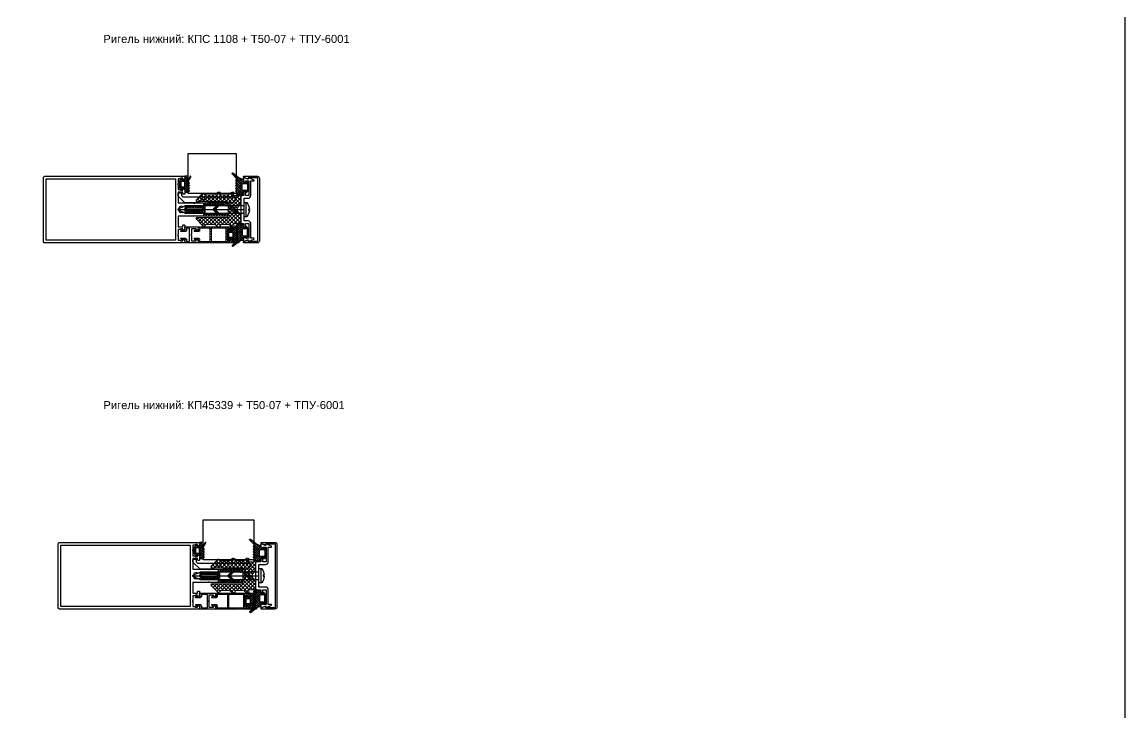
# Model space of a CAD drawing. Header units: millimetres. Extents: x 1744 to 18744, y -2272 to 2782.
# Drawn here: x 7977 to 8804, y -31 to 487 of the extents above; entities that cross this region are included whole.
import ezdxf

# ---------------------------------------------------------------- set-up
doc = ezdxf.new("R2010")
doc.units = ezdxf.units.MM
doc.layers.add('Steklopaket', color=5, linetype='Continuous')
doc.layers.add('подписи', color=7, linetype='Continuous')
doc.layers.add('Уплотнители', color=1, linetype='Continuous', lineweight=20)
doc.layers.add('Штриховка', color=1, linetype='Continuous', lineweight=5)
doc.styles.get("Standard").update_dxf_attribs({"font": 'arial.ttf'})

# ---------------------------------------------------------------- blocks, each defined once
blk = doc.blocks.new('КП45550')
at = {"color": 217, "true_color": 0x93278f}
blk.add_lwpolyline([(-5, 6.38, -0.198912), (-4.91, 6.59), (-4.5, 7), (-4.91, 7.41, -0.198912), (-5, 7.62), (-5, 19), (-13, 19), (-13, 15.5), (-12, 15.5, -0.414214), (-11.5, 15), (-11.5, 14.5, -0.414214), (-12, 14), (-14.43, 14, -0.116434), (-14.56, 14.03), (-15.33, 14.42, -0.284079), (-15.5, 14.69), (-15.5, 15.2, -0.414214), (-15.2, 15.5), (-14.5, 15.5), (-14.5, 17), (-14.91, 17.41, -0.198912), (-15, 17.62), (-15, 19), (-18.56, 19, -0.284079), (-18.83, 19.17), (-19, 19.5), (-19.17, 19.17, -0.284079), (-19.44, 19), (-23, 19), (-23, 17.62, -0.198912), (-23.09, 17.41), (-23.5, 17), (-23.5, 15.5), (-22.8, 15.5, -0.414214), (-22.5, 15.2), (-22.5, 14.69, -0.284079), (-22.67, 14.42), (-23.44, 14.03, -0.116434), (-23.57, 14), (-24.5, 14, -0.414214), (-25, 14.5), (-25, 119, -0.414214), (-24, 120), (24, 120, -0.414214), (25, 119), (25, 14.5, -0.414214), (24.5, 14), (23.57, 14, -0.116434), (23.44, 14.03), (22.67, 14.42, -0.284079), (22.5, 14.69), (22.5, 15.2, -0.414214), (22.8, 15.5), (23.5, 15.5), (23.5, 17), (23.09, 17.41, -0.198912), (23, 17.62), (23, 19), (19.44, 19, -0.284079), (19.17, 19.17), (19, 19.5), (18.83, 19.17, -0.284079), (18.56, 19), (15, 19), (15, 17.62, -0.198912), (14.91, 17.41), (14.5, 17), (14.5, 15.5), (15.2, 15.5, -0.414214), (15.5, 15.2), (15.5, 14.69, -0.284079), (15.33, 14.42), (14.56, 14.03, -0.116434), (14.43, 14), (12, 14, -0.414214), (11.5, 14.5), (11.5, 15, -0.414214), (12, 15.5), (13, 15.5), (13, 19), (5, 19), (5, 7.62, -0.198912), (4.91, 7.41), (4.5, 7), (4.91, 6.59, -0.198912), (5, 6.38), (5, 0.5, -0.414214), (4.5, 0), (3.12, 0, -0.198912), (2.91, 0.09), (2.09, 0.91, -0.198912), (2, 1.12), (2, 1.46, -0.284079), (2.17, 1.73), (2.5, 1.9), (2.17, 2.07, -0.284079), (2, 2.34), (2, 3.26, -0.284079), (2.17, 3.53), (2.5, 3.7), (2.17, 3.87, -0.284079), (2, 4.14), (2, 5.06, -0.284079), (2.17, 5.33), (2.5, 5.5), (2.17, 5.67, -0.284079), (2, 5.94), (2, 6.86, -0.284079), (2.17, 7.13), (2.5, 7.3), (2.17, 7.47, -0.284079), (2, 7.74), (2, 8.66, -0.284079), (2.17, 8.93), (2.5, 9.1), (2.17, 9.27, -0.284079), (2, 9.54), (2, 10.46, -0.284079), (2.17, 10.73), (2.5, 10.9), (2.17, 11.07, -0.284079), (2, 11.34), (2, 12.26, -0.284079), (2.17, 12.53), (2.5, 12.7), (2.17, 12.87, -0.284079), (2, 13.14), (2, 14.06, -0.284079), (2.17, 14.33), (2.5, 14.5), (2.17, 14.67, -0.284079), (2, 14.94), (2, 15.86, -0.284079), (2.17, 16.13), (2.5, 16.3), (2, 18), (0, 19), (-2, 18), (-2, 17.64, -0.284079), (-2.17, 17.37), (-2.5, 17.2), (-2.17, 17.03, -0.284079), (-2, 16.76), (-2, 15.84, -0.284079), (-2.17, 15.57), (-2.5, 15.4), (-2.17, 15.23, -0.284079), (-2, 14.96), (-2, 14.04, -0.284079), (-2.17, 13.77), (-2.5, 13.6), (-2.17, 13.43, -0.284079), (-2, 13.16), (-2, 12.24, -0.284079), (-2.17, 11.97), (-2.5, 11.8), (-2.17, 11.63, -0.284079), (-2, 11.36), (-2, 10.44, -0.284079), (-2.17, 10.17), (-2.5, 10), (-2.17, 9.83, -0.284079), (-2, 9.56), (-2, 8.64, -0.284079), (-2.17, 8.37), (-2.5, 8.2), (-2.17, 8.03, -0.284079), (-2, 7.76), (-2, 6.84, -0.284079), (-2.17, 6.57), (-2.5, 6.4), (-2.17, 6.23, -0.284079), (-2, 5.96), (-2, 5.04, -0.284079), (-2.17, 4.77), (-2.5, 4.6), (-2.17, 4.43, -0.284079), (-2, 4.16), (-2, 3.24, -0.284079), (-2.17, 2.97), (-2.5, 2.8), (-2.17, 2.63, -0.284079), (-2, 2.36), (-2, 1.12, -0.198912), (-2.09, 0.91), (-2.91, 0.09, -0.198912), (-3.12, 0), (-4.5, 0, -0.414214), (-5, 0.5)], format="xyb", close=True, dxfattribs=at)
blk.add_lwpolyline([(23, 21), (-23, 21), (-23, 118), (23, 118)], close=True, dxfattribs=at)
blk = doc.blocks.new('ТПУ-6001')
at = {"true_color": 0xafd9aa}
h = blk.add_hatch(dxfattribs=at)
h.set_pattern_fill('ANSI37', color=9, scale=10, angle=180, style=0)
h.set_pattern_definition([(225, (-3851.2058, 2316.4733), (0.88388348, -0.88388348), []), (315, (-3851.2058, 2316.4733), (0.88388348, 0.88388348), [])])
edge = h.paths.add_edge_path(flags=16)
edge.add_line((1.75, -1), (-1.75, -1))
edge.add_arc((-1.75, -1.25), 0.25, 90, 180)
edge.add_line((-2, -1.25), (-2, -3.75))
edge.add_arc((-1.75, -3.75), 0.25, 180, 270)
edge.add_line((-1.75, -4), (1.75, -4))
edge.add_arc((1.75, -3.75), 0.25, 270, 360)
edge.add_line((2, -3.75), (2, -1.25))
edge.add_arc((1.75, -1.25), 0.25, 0, 90)
edge = h.paths.add_edge_path()
edge.add_line((2.37, -5.66), (4.04, -6.57))
edge.add_arc((4.16, -6.35), 0.25, 241.51963, 270)
edge.add_line((4.16, -6.6), (5.75, -6.6))
edge.add_arc((5.75, -6.35), 0.25, 270, 360)
edge.add_line((6, -6.35), (6, -4.25))
edge.add_arc((5.75, -4.25), 0.25, 0, 90)
edge.add_line((5.75, -4), (3.25, -4))
edge.add_arc((3.25, -3.75), 0.25, 180, 270, ccw=False)
edge.add_line((3, -3.75), (3, -2.25))
edge.add_arc((3.25, -2.25), 0.25, 90, 180, ccw=False)
edge.add_line((3.25, -2), (3.9, -2))
edge.add_arc((3.9, -1.75), 0.25, 270, 405.06464)
edge.add_line((4.08, -1.57), (2.57, -0.07))
edge.add_arc((2.4, -0.25), 0.25, 45.06464, 90)
edge.add_line((2.4, 0), (-2.4, 0))
edge.add_arc((-2.4, -0.25), 0.25, 90, 134.93536)
edge.add_line((-2.57, -0.07), (-4.08, -1.57))
edge.add_arc((-3.9, -1.75), 0.25, 134.93536, 270)
edge.add_line((-3.9, -2), (-3.25, -2))
edge.add_arc((-3.25, -2.25), 0.25, 0, 90, ccw=False)
edge.add_line((-3, -2.25), (-3, -3.75))
edge.add_arc((-3.25, -3.75), 0.25, -90, 0, ccw=False)
edge.add_line((-3.25, -4), (-5.75, -4))
edge.add_arc((-5.75, -4.25), 0.25, 90, 180)
edge.add_line((-6, -4.25), (-6, -6.5))
edge.add_arc((-5.75, -6.5), 0.25, 180, 225)
edge.add_line((-5.93, -6.67), (-5.18, -7.42))
edge.add_arc((-5, -7.25), 0.25, 225, 315)
edge.add_line((-4.82, -7.42), (-4.18, -6.78))
edge.add_arc((-4, -6.95), 0.25, 45, 135, ccw=False)
edge.add_line((-3.82, -6.78), (-3.18, -7.42))
edge.add_arc((-3, -7.25), 0.25, 225, 315)
edge.add_line((-2.82, -7.42), (-2.18, -6.78))
edge.add_arc((-2, -6.95), 0.25, 45, 135, ccw=False)
edge.add_line((-1.82, -6.78), (-1.18, -7.42))
edge.add_arc((-1, -7.25), 0.25, 225, 315)
edge.add_line((-0.82, -7.42), (-0.18, -6.78))
edge.add_arc((0, -6.95), 0.25, 45, 135, ccw=False)
edge.add_line((0.18, -6.78), (0.82, -7.42))
edge.add_arc((1, -7.25), 0.25, 225, 315)
edge.add_line((1.18, -7.42), (1.87, -6.73))
edge.add_arc((2.04, -6.91), 0.25, 61.51963, 135, ccw=False)
edge.add_line((2.16, -6.69), (5.63, -8.57))
edge.add_arc((5.75, -8.35), 0.25, 241.51963, 421.51963)
edge.add_line((5.87, -8.13), (2.13, -6.1))
edge.add_arc((2.25, -5.88), 0.25, 61.51963, 241.51963, ccw=False)
at = {"color": 9, "true_color": 0xafd9aa}
for points in [[(2.37, -5.66), (4.04, -6.57, 0.124913), (4.16, -6.6), (5.75, -6.6, 0.414214), (6, -6.35), (6, -4.25, 0.414214), (5.75, -4), (3.25, -4, -0.414214), (3, -3.75), (3, -2.25, -0.414214), (3.25, -2), (3.9, -2, 0.668587), (4.08, -1.57), (2.57, -0.07, 0.198619), (2.4, 0), (-2.4, 0, 0.198619), (-2.57, -0.07), (-4.08, -1.57, 0.668587), (-3.9, -2), (-3.25, -2, -0.414214), (-3, -2.25), (-3, -3.75, -0.414214), (-3.25, -4), (-5.75, -4, 0.414214), (-6, -4.25), (-6, -6.5, 0.198912), (-5.93, -6.67), (-5.18, -7.42, 0.414214), (-4.82, -7.42), (-4.18, -6.78, -0.414214), (-3.82, -6.78), (-3.18, -7.42, 0.414214), (-2.82, -7.42), (-2.18, -6.78, -0.414214), (-1.82, -6.78), (-1.18, -7.42, 0.414214), (-0.82, -7.42), (-0.18, -6.78, -0.414214), (0.18, -6.78), (0.82, -7.42, 0.414214), (1.18, -7.42), (1.87, -6.73, -0.332076), (2.16, -6.69), (5.63, -8.57, 1), (5.87, -8.13), (2.13, -6.1, -1)], [(1.75, -1), (-1.75, -1, 0.414214), (-2, -1.25), (-2, -3.75, 0.414214), (-1.75, -4), (1.75, -4, 0.414214), (2, -3.75), (2, -1.25, 0.414214)]]:
    blk.add_lwpolyline(points, format="xyb", close=True, dxfattribs=at)
blk = doc.blocks.new('КПС 758')
blk.add_lwpolyline([(-23.77, 2.33, 0.414214), (-23.63, 1.93), (-22.87, 1.58, -0.414214), (-22.73, 1.18), (-23.97, -1.49, 0.548619), (-23.7, -1.92), (-21.57, -1.92, 0.116434), (-21.44, -1.89), (-20.67, -1.5, 0.284079), (-20.5, -1.23), (-20.5, -0.72, 0.414214), (-20.8, -0.42), (-21.5, -0.42), (-21.5, 2.08), (-10.5, 2.08), (-10.5, -0.42), (-13.2, -0.42, 0.414214), (-13.5, -0.72), (-13.5, -1.23, 0.284079), (-13.33, -1.5), (-12.56, -1.89, 0.116434), (-12.43, -1.92), (-10.5, -1.92), (-10.5, -2.92, 0.414214), (-9.5, -3.92), (9.5, -3.92, 0.414214), (10.5, -2.92), (10.5, -1.92), (12.43, -1.92, 0.116434), (12.56, -1.89), (13.33, -1.5, 0.284079), (13.5, -1.23), (13.5, -0.72, 0.414214), (13.2, -0.42), (10.5, -0.42), (10.5, 2.08), (21.5, 2.08), (21.5, -0.42), (20.8, -0.42, 0.414214), (20.5, -0.72), (20.5, -1.23, 0.284079), (20.67, -1.5), (21.44, -1.89, 0.116434), (21.57, -1.92), (23.7, -1.92, 0.548619), (23.97, -1.49), (22.73, 1.18, -0.414214), (22.87, 1.58), (23.63, 1.93, 0.414214), (23.77, 2.33), (22.1, 5.91, 0.291473), (21.83, 6.08), (21.8, 6.08, 0.414214), (21.5, 5.78), (21.5, 3.58), (10.5, 3.58, 0.414214), (8.5, 1.58), (8.5, -1.42), (0.62, -1.42, 0.198912), (0.41, -1.51), (0, -1.92), (-0.41, -1.51, 0.198912), (-0.62, -1.42), (-8.5, -1.42), (-8.5, 1.58, 0.414214), (-10.5, 3.58), (-21.5, 3.58), (-21.5, 5.78, 0.414214), (-21.8, 6.08), (-21.83, 6.08, 0.291473), (-22.1, 5.91)], format="xyb", close=True)
blk = doc.blocks.new('ТПУ-007ММ')
at = {"true_color": 0xafd9aa}
h = blk.add_hatch(dxfattribs=at)
h.set_pattern_fill('ANSI37', color=9, scale=10, angle=180, style=0)
h.set_pattern_definition([(225, (-3851.0623, 2334.4012), (0.88388348, -0.88388348), []), (315, (-3851.0623, 2334.4012), (0.88388348, 0.88388348), [])])
edge = h.paths.add_edge_path(flags=16)
edge.add_line((2.1, -1), (-2.1, -1))
edge.add_arc((-2.1, -1.5), 0.5, 90, 180)
edge.add_line((-2.6, -1.5), (-2.6, -4.5))
edge.add_arc((-2.1, -4.5), 0.5, 180, 270)
edge.add_line((-2.1, -5), (2.1, -5))
edge.add_arc((2.1, -4.5), 0.5, 270, 360)
edge.add_line((2.6, -4.5), (2.6, -1.5))
edge.add_arc((2.1, -1.5), 0.5, 0, 90)
edge = h.paths.add_edge_path()
edge.add_arc((-3.85, -2.25), 0.25, 0, 90, ccw=False)
edge.add_line((-3.6, -2.25), (-3.6, -3.75))
edge.add_arc((-3.85, -3.75), 0.25, -90, 0, ccw=False)
edge.add_line((-3.85, -4), (-5.75, -4))
edge.add_arc((-5.75, -4.25), 0.25, 90, 180)
edge.add_line((-6, -4.25), (-6, -8.62))
edge.add_arc((-5.8, -8.62), 0.2, 180, 225)
edge.add_line((-5.94, -8.76), (-5.18, -9.53))
edge.add_arc((-5, -9.35), 0.25, 225, 315)
edge.add_line((-4.82, -9.53), (-4.18, -8.88))
edge.add_arc((-4, -9.06), 0.25, 45, 135, ccw=False)
edge.add_line((-3.82, -8.88), (-3.18, -9.53))
edge.add_arc((-3, -9.35), 0.25, 225, 315)
edge.add_line((-2.82, -9.53), (-2.18, -8.88))
edge.add_arc((-2, -9.06), 0.25, 45, 135, ccw=False)
edge.add_line((-1.82, -8.88), (-1.18, -9.53))
edge.add_arc((-1, -9.35), 0.25, 225, 315)
edge.add_line((-0.82, -9.53), (-0.18, -8.88))
edge.add_arc((0, -9.06), 0.25, 45, 135, ccw=False)
edge.add_line((0.18, -8.88), (0.82, -9.53))
edge.add_arc((1, -9.35), 0.25, 225, 315)
edge.add_line((1.18, -9.53), (1.82, -8.88))
edge.add_arc((2, -9.06), 0.25, 45, 135, ccw=False)
edge.add_line((2.18, -8.88), (2.82, -9.53))
edge.add_arc((3, -9.35), 0.25, 225, 315)
edge.add_line((3.18, -9.53), (3.82, -8.88))
edge.add_arc((4, -9.06), 0.25, 45, 135, ccw=False)
edge.add_line((4.18, -8.88), (4.82, -9.53))
edge.add_arc((5, -9.35), 0.25, 225, 315)
edge.add_line((5.18, -9.53), (5.82, -8.88))
edge.add_arc((6, -9.06), 0.25, 45, 135, ccw=False)
edge.add_line((6.18, -8.88), (9.82, -12.42))
edge.add_arc((10, -12.25), 0.25, 225, 315)
edge.add_line((10.18, -12.42), (10.39, -12.21))
edge.add_arc((10.21, -12.04), 0.25, 315, 380.22486)
edge.add_line((10.44, -11.95), (6.8, -7.06))
edge.add_arc((10, -4.67), 4, 180, 216.76049, ccw=False)
edge.add_line((6, -4.67), (6, -4.3))
edge.add_arc((5.7, -4.3), 0.3, 360, 450)
edge.add_line((5.7, -4), (3.85, -4))
edge.add_arc((3.85, -3.75), 0.25, 180, 270, ccw=False)
edge.add_line((3.6, -3.75), (3.6, -2.25))
edge.add_arc((3.85, -2.25), 0.25, 90, 180, ccw=False)
edge.add_line((3.85, -2), (4.1, -2))
edge.add_arc((4.1, -1.75), 0.25, 270, 405.06464)
edge.add_line((4.28, -1.57), (2.57, -0.07))
edge.add_arc((2.4, -0.25), 0.25, 45.06464, 90)
edge.add_line((2.4, 0), (-2.4, 0))
edge.add_arc((-2.4, -0.25), 0.25, 90, 134.93536)
edge.add_line((-2.57, -0.07), (-4.28, -1.57))
edge.add_arc((-4.1, -1.75), 0.25, 134.93536, 270)
edge.add_line((-4.1, -2), (-3.85, -2))
at = {"color": 9, "true_color": 0xafd9aa}
for points in [[(-3.85, -2, -0.414214), (-3.6, -2.25), (-3.6, -3.75, -0.414214), (-3.85, -4), (-5.75, -4, 0.414214), (-6, -4.25), (-6, -8.62, 0.198912), (-5.94, -8.76), (-5.18, -9.53, 0.414214), (-4.82, -9.53), (-4.18, -8.88, -0.414214), (-3.82, -8.88), (-3.18, -9.53, 0.414214), (-2.82, -9.53), (-2.18, -8.88, -0.414214), (-1.82, -8.88), (-1.18, -9.53, 0.414214), (-0.82, -9.53), (-0.18, -8.88, -0.414214), (0.18, -8.88), (0.82, -9.53, 0.414214), (1.18, -9.53), (1.82, -8.88, -0.414214), (2.18, -8.88), (2.82, -9.53, 0.414214), (3.18, -9.53), (3.82, -8.88, -0.414214), (4.18, -8.88), (4.82, -9.53, 0.414214), (5.18, -9.53), (5.82, -8.88, -0.414214), (6.18, -8.88), (9.82, -12.42, 0.414214), (10.18, -12.42), (10.39, -12.21, 0.292538), (10.44, -11.95), (6.8, -7.06, -0.161788), (6, -4.67), (6, -4.3, 0.414214), (5.7, -4), (3.85, -4, -0.414214), (3.6, -3.75), (3.6, -2.25, -0.414214), (3.85, -2), (4.1, -2, 0.668587), (4.28, -1.57), (2.57, -0.07, 0.198619), (2.4, 0), (-2.4, 0, 0.198619), (-2.57, -0.07), (-4.28, -1.57, 0.668587), (-4.1, -2)], [(2.1, -1), (-2.1, -1, 0.414214), (-2.6, -1.5), (-2.6, -4.5, 0.414214), (-2.1, -5), (2.1, -5, 0.414214), (2.6, -4.5), (2.6, -1.5, 0.414214)]]:
    blk.add_lwpolyline(points, format="xyb", close=True, dxfattribs=at)
blk = doc.blocks.new('КП45309')
at = {"color": 0}
blk.add_lwpolyline([(-23.5, 2.52), (23.5, 2.52, -0.414214), (25, 1.02), (25, -9.08, -0.802585), (24.24, -9.24), (23.17, -6.95, -0.401559), (23.48, -6.03, 0.279739), (23.8, -5.5), (23.8, 1.32), (-23.8, 1.32), (-23.8, -5.5, 0.279739), (-23.48, -6.03, -0.401559), (-23.17, -6.95), (-24.24, -9.24, -0.802585), (-25, -9.08), (-25, 1.02, -0.414214)], format="xyb", close=True, dxfattribs=at)
blk = doc.blocks.new('ВС 5.5х50 А2 DIN7981')
for p, q in [((0, 0), (0, -50)), ((-5.4, -51.69), (5.4, -51.69))]:
    blk.add_line(p, q)
for points in [[(2.75, -50), (2.75, -5.9), (0, 0), (-2.75, -5.9), (-2.75, -50)], [(-2.75, -46.67), (2.75, -41.17), (2.75, -38.88), (-2.75, -44.38)]]:
    blk.add_lwpolyline(points, close=True)
blk.add_lwpolyline([(-0.39, -53.94, -0.161849), (-5.22, -52.08, -0.223888), (-5.4, -51.69), (-5.4, -50), (5.4, -50), (5.4, -51.69, -0.223888), (5.22, -52.08, -0.161849), (0.39, -53.94), (0.39, -53.24), (-0.39, -53.24)], format="xyb", close=True)
blk = doc.blocks.new('Т50-01')
at = {"layer": 'Штриховка', "lineweight": 5}
h = blk.add_hatch(dxfattribs=at)
h.set_pattern_fill('ANSI37', color=256, scale=11.2, angle=90, style=0)
h.set_pattern_definition([(135, (-7160.1142, 3974.9053), (-0.9899495, -0.9899495), []), (225, (-7160.1142, 3974.9053), (0.9899495, -0.9899495), [])])
h.paths.add_polyline_path([(-13.2, -0.7), (-12.5, 0), (-13.2, 0.7), (-13.2, 3.8), (-22.8, 3.8), (-19, 0), (-22.8, -3.8), (-13.2, -3.8)], flags=16)
edge = h.paths.add_edge_path()
edge.add_line((-12, -4.7), (-12, -2.25))
edge.add_arc((-11.75, -2.25), 0.25, 90, 180, ccw=False)
edge.add_line((-11.75, -2), (-5.2, -2))
edge.add_arc((-5, -1.85), 0.25, 216.8699, 323.1301)
edge.add_line((-4.8, -2), (0, -2))
edge.add_arc((0, 0), 2, 270, 450)
edge.add_line((0, 2), (-4.8, 2))
edge.add_arc((-5, 1.85), 0.25, 36.8699, 143.1301)
edge.add_line((-5.2, 2), (-11.75, 2))
edge.add_arc((-11.75, 2.25), 0.25, 180, 270, ccw=False)
edge.add_line((-12, 2.25), (-12, 4.7))
edge.add_arc((-12.3, 4.7), 0.3, 360, 450)
edge.add_line((-12.3, 5), (-29.7, 5))
edge.add_arc((-29.7, 4.7), 0.3, 90, 180)
edge.add_line((-30, 4.7), (-30, 3.75))
edge.add_arc((-28.75, 3.75), 1.25, 180, 350.7182)
edge.add_arc((-27.22, 3.5), 0.3, 90, 170.7182, ccw=False)
edge.add_line((-27.22, 3.8), (-24.5, 3.8))
edge.add_line((-24.5, 3.8), (-20.7, 0))
edge.add_line((-20.7, 0), (-24.5, -3.8))
edge.add_line((-24.5, -3.8), (-27.22, -3.8))
edge.add_arc((-27.22, -3.5), 0.3, 189.2818, 270, ccw=False)
edge.add_arc((-28.75, -3.75), 1.25, 9.2818, 180)
edge.add_line((-30, -3.75), (-30, -4.7))
edge.add_arc((-29.7, -4.7), 0.3, 180, 270)
edge.add_line((-29.7, -5), (-12.3, -5))
edge.add_arc((-12.3, -4.7), 0.3, 270, 360)
edge = h.paths.add_edge_path(flags=16)
edge.add_line((-11, 0), (-12, -1))
edge.add_line((-12, -1), (0, -1))
edge.add_arc((0, 0), 1, 270, 450)
edge.add_line((0, 1), (-12, 1))
edge.add_line((-12, 1), (-11, 0))
at = {"layer": 'Уплотнители'}
for points in [[(-12, -4.7), (-12, -2.25, -0.414214), (-11.75, -2), (-5.2, -2, 0.5), (-4.8, -2), (0, -2, 1), (0, 2), (-4.8, 2, 0.5), (-5.2, 2), (-11.75, 2, -0.414214), (-12, 2.25), (-12, 4.7, 0.414214), (-12.3, 5), (-29.7, 5, 0.414214), (-30, 4.7), (-30, 3.75, 0.922113), (-27.52, 3.55, -0.367523), (-27.22, 3.8), (-24.5, 3.8), (-20.7, 0), (-24.5, -3.8), (-27.22, -3.8, -0.367523), (-27.52, -3.55, 0.922113), (-30, -3.75), (-30, -4.7, 0.414214), (-29.7, -5), (-12.3, -5, 0.414214)], [(-11, 0), (-12, -1), (0, -1, 1), (0, 1), (-12, 1), (-11, 0)]]:
    blk.add_lwpolyline(points, format="xyb", close=True, dxfattribs=at)
blk.add_lwpolyline([(-13.2, -0.7), (-12.5, 0), (-13.2, 0.7), (-13.2, 3.8), (-22.8, 3.8), (-19, 0), (-22.8, -3.8), (-13.2, -3.8)], close=True, dxfattribs=at)
blk = doc.blocks.new('Adifoam 530.120')
at = {"layer": 'Штриховка', "lineweight": 5}
h = blk.add_hatch(dxfattribs=at)
h.set_pattern_fill('ANSI37', color=256, scale=16, style=0)
h.set_pattern_definition([(45, (-11689.9974, 3718.6571), (-1.41421356, 1.41421356), []), (135, (-11689.9974, 3718.6571), (-1.41421356, -1.41421356), [])])
h.paths.add_polyline_path([(-6.69, 0, -0.118476), (-6.86, -0.7), (-9.17, -4.23, 0.146126), (-9.5, -5.32), (-9.5, -9.2), (-9.5, -9.45, 0.414214), (-8.5, -10.45), (-6.41, -10.45), (-4.5, -10.55, -0.590779), (-4.19, -11.18), (-4.38, -11.44, 0.668179), (-3.67, -13.15), (-3.1, -13.15, 0.198912), (-2.4, -12.86), (-1.08, -11.54, -0.198912), (-0.02, -11.1), (5.51, -11.1, -0.668179), (5.8, -11.78, 0.52914), (6.73, -13.15), (7.29, -13.15, 0.198912), (8, -12.86), (9.32, -11.54, -0.198912), (10.38, -11.1), (16.58, -11.1, -0.501863), (16.96, -11.61, 0.342328), (17.92, -12.35), (18.49, -12.35, 0.212691), (19.23, -12.02), (23.82, -7.18, 0.185206), (24, -6.71, 0.418456), (23.3, -6), (1, -6, -0.414214), (0, -5), (0, 0)])
h.paths.add_polyline_path([(-6.41, 10.45), (-8.5, 10.45, 0.414214), (-9.5, 9.45), (-9.5, 9.2), (-9.5, 5.32, 0.146126), (-9.17, 4.23), (-6.86, 0.7, -0.118476), (-6.69, 0), (0, 0), (0, 5, -0.414214), (1, 6), (23.3, 6, 0.414214), (24, 6.7, 0.202658), (23.79, 7.21), (19.19, 12.06, 0.198912), (18.49, 12.35), (17.91, 12.35, 0.339591), (16.96, 11.61, -0.501863), (16.58, 11.1), (10.38, 11.1, -0.198912), (9.32, 11.54), (8, 12.86, 0.198912), (7.29, 13.15), (6.73, 13.15, 0.52914), (5.8, 11.78, -0.668179), (5.51, 11.1), (-0.02, 11.1, -0.198912), (-1.08, 11.54), (-2.4, 12.86, 0.198912), (-3.1, 13.15), (-3.67, 13.15, 0.668179), (-4.38, 11.44), (-4.19, 11.18, -0.590779), (-4.5, 10.55)])
at = {"layer": 'Уплотнители'}
blk.add_lwpolyline([(24, -6.71, -0.198912), (23.79, -7.21), (19.19, -12.06, -0.198912), (18.49, -12.35), (17.92, -12.35, -0.342328), (16.96, -11.61, 0.501863), (16.58, -11.1), (10.38, -11.1, 0.198912), (9.32, -11.54), (8, -12.86, -0.198912), (7.29, -13.15), (6.73, -13.15, -0.52914), (5.8, -11.78, 0.668179), (5.51, -11.1), (-0.02, -11.1, 0.198912), (-1.08, -11.54), (-2.4, -12.86, -0.198912), (-3.1, -13.15), (-3.67, -13.15, -0.668179), (-4.38, -11.44), (-4.19, -11.18, 0.590779), (-4.5, -10.55), (-6.41, -10.45), (-8.5, -10.45, -0.414214), (-9.5, -9.45), (-9.5, -9.2), (-9.5, -5.32, -0.146126), (-9.17, -4.23), (-6.86, -0.7, 0.240325), (-6.86, 0.7), (-9.17, 4.23, -0.146126), (-9.5, 5.32), (-9.5, 9.2), (-9.5, 9.45, -0.414214), (-8.5, 10.45), (-6.41, 10.45), (-4.5, 10.55, 0.590779), (-4.19, 11.18), (-4.38, 11.44, -0.668179), (-3.67, 13.15), (-3.1, 13.15, -0.198912), (-2.4, 12.86), (-1.08, 11.54, 0.198912), (-0.02, 11.1), (5.51, 11.1, 0.668179), (5.8, 11.78, -0.52914), (6.73, 13.15), (7.29, 13.15, -0.198912), (8, 12.86), (9.32, 11.54, 0.198912), (10.38, 11.1), (16.58, 11.1, 0.501863), (16.96, 11.61, -0.342328), (17.92, 12.35), (18.49, 12.35, -0.198912), (19.19, 12.06), (23.79, 7.21, -0.198912), (24, 6.71), (24, 6.7, -0.414214), (23.3, 6), (1, 6, 0.414214), (0, 5), (0, 0), (0, -5, 0.414214), (1, -6), (23.3, -6, -0.414214), (24, -6.7)], format="xyb", dxfattribs=at)
blk = doc.blocks.new('КП45391')
blk.add_lwpolyline([(-13.83, -7.5), (-4.13, -7.5, 0.198912), (-3.78, -7.35), (1.1, -2.47, 0.198912), (1.25, -2.12), (1.25, -0.5, 0.414214), (0.75, 0), (-0.75, 0, 0.414214), (-1.25, -0.5), (-1.25, -2), (-2.25, -3), (-41.25, -3, 0.414214), (-41.75, -3.5), (-41.75, -5.29, 0.198912), (-41.6, -5.65), (-39.9, -7.35, 0.198912), (-39.54, -7.5), (-22.16, -7.5, 0.198912), (-21.81, -7.35), (-19.75, -5.29), (-16.25, -5.29), (-14.19, -7.35, 0.198912)], format="xyb", close=True)
blk = doc.blocks.new('КПС 1108')
blk.add_lwpolyline([(5.7, -3.5), (5.1, -3.5, -0.414214), (4.8, -3.2), (3.5, -3.2), (3.5, -4.99, 0.198912), (3.59, -5.2), (3.71, -5.33, -0.414214), (3.71, -5.75), (3.06, -6.4, -0.668179), (2.5, -6.17), (2.5, -3.2, -0.414214), (3.5, -2.2), (5, -2.2), (5, 0), (-5, 0), (-5, -2.2), (-3.5, -2.2, -0.414214), (-2.5, -3.2), (-2.5, -6.17, -0.668179), (-3.06, -6.4), (-3.71, -5.75, -0.414214), (-3.71, -5.33), (-3.59, -5.2, 0.198912), (-3.5, -4.99), (-3.5, -3.2), (-4.8, -3.2, -0.414214), (-5.1, -3.5), (-5.7, -3.5, -0.414214), (-6, -3.2), (-6, 6, -0.414214), (-5.5, 6.5), (-4.57, 6.5, -0.116434), (-4.44, 6.47), (-3.67, 6.08, -0.284079), (-3.5, 5.81), (-3.5, 5.3, -0.414214), (-3.8, 5), (-4.5, 5), (-4.5, 1.5), (-0.62, 1.5, -0.198912), (-0.41, 1.41), (0, 1), (0.41, 1.41, -0.198912), (0.62, 1.5), (4.5, 1.5), (4.5, 5), (3.8, 5, -0.414214), (3.5, 5.3), (3.5, 5.81, -0.284079), (3.67, 6.08), (4.44, 6.47, -0.116434), (4.57, 6.5), (5.5, 6.5, -0.414214), (6, 6), (6, -3.2, -0.414214)], format="xyb", close=True)
blk = doc.blocks.new('Т50-07')
at = {"layer": 'Штриховка', "lineweight": 5}
h = blk.add_hatch(dxfattribs=at)
h.set_pattern_fill('ANSI37', color=256, scale=11.2, angle=90, style=0)
h.set_pattern_definition([(135, (-11406.9071, 3792.9893), (-0.9899495, -0.9899495), []), (225, (-11406.9071, 3792.9893), (0.9899495, -0.9899495), [])])
h.paths.add_polyline_path([(1.2, 5), (1.2, -5), (12, -5), (12, 5)], flags=16)
edge = h.paths.add_edge_path()
edge.add_line((0, 5), (-7.5, 5))
edge.add_line((-7.5, 5), (-7.5, 3.5))
edge.add_arc((-8.5, 3.5), 1, -90, 0, ccw=False)
edge.add_line((-8.5, 2.5), (-11.48, 2.5))
edge.add_arc((-11.48, 2.82), 0.317, 135, 270, ccw=False)
edge.add_line((-11.71, 3.04), (-11.04, 3.71))
edge.add_arc((-10.82, 3.5), 0.3, 45, 135, ccw=False)
edge.add_line((-10.61, 3.71), (-10.4, 3.5))
edge.add_line((-10.4, 3.5), (-8.5, 3.5))
edge.add_line((-8.5, 3.5), (-8.5, 4.8))
edge.add_arc((-8.5, 5.1), 0.3, 180, 270, ccw=False)
edge.add_line((-8.8, 5.1), (-8.8, 5.7))
edge.add_arc((-8.5, 5.7), 0.3, 90, 180, ccw=False)
edge.add_line((-8.5, 6), (16.7, 6))
edge.add_arc((16.7, 5.5), 0.5, 0, 90, ccw=False)
edge.add_line((17.2, 5.5), (17.2, 4.57))
edge.add_arc((16.9, 4.57), 0.3, -26.56505, 0, ccw=False)
edge.add_line((17.17, 4.44), (16.78, 3.67))
edge.add_arc((16.51, 3.8), 0.3, 270, 333.43495, ccw=False)
edge.add_line((16.51, 3.5), (16, 3.5))
edge.add_arc((16, 3.8), 0.3, 180, 270, ccw=False)
edge.add_line((15.7, 3.8), (15.7, 4.5))
edge.add_line((15.7, 4.5), (14.2, 4.5))
edge.add_line((14.2, 4.5), (13.79, 4.09))
edge.add_arc((13.58, 4.3), 0.3, 270, 315, ccw=False)
edge.add_line((13.58, 4), (13.2, 4))
edge.add_line((13.2, 4), (13.2, 0.62))
edge.add_arc((12.9, 0.62), 0.3, -45, 0, ccw=False)
edge.add_line((13.11, 0.41), (12.7, 0))
edge.add_line((12.7, 0), (13.11, -0.41))
edge.add_arc((12.9, -0.62), 0.3, 0, 45, ccw=False)
edge.add_line((13.2, -0.62), (13.2, -4))
edge.add_line((13.2, -4), (13.58, -4))
edge.add_arc((13.58, -4.3), 0.3, 45, 90, ccw=False)
edge.add_line((13.79, -4.09), (14.2, -4.5))
edge.add_line((14.2, -4.5), (15.7, -4.5))
edge.add_line((15.7, -4.5), (15.7, -3.8))
edge.add_arc((16, -3.8), 0.3, 90, 180, ccw=False)
edge.add_line((16, -3.5), (16.51, -3.5))
edge.add_arc((16.51, -3.8), 0.3, 26.56505, 90, ccw=False)
edge.add_line((16.78, -3.67), (17.17, -4.44))
edge.add_arc((16.9, -4.57), 0.3, 0, 26.56505, ccw=False)
edge.add_line((17.2, -4.57), (17.2, -5.5))
edge.add_arc((16.7, -5.5), 0.5, -90, 0, ccw=False)
edge.add_line((16.7, -6), (-8.5, -6))
edge.add_arc((-8.5, -5.7), 0.3, 180, 270, ccw=False)
edge.add_line((-8.8, -5.7), (-8.8, -5.1))
edge.add_arc((-8.5, -5.1), 0.3, 90, 180, ccw=False)
edge.add_line((-8.5, -4.8), (-8.5, -3.5))
edge.add_line((-8.5, -3.5), (-10.4, -3.5))
edge.add_line((-10.4, -3.5), (-10.61, -3.71))
edge.add_arc((-10.82, -3.5), 0.3, 225, 315, ccw=False)
edge.add_line((-11.04, -3.71), (-11.71, -3.04))
edge.add_arc((-11.48, -2.82), 0.317, 90, 225, ccw=False)
edge.add_line((-11.48, -2.5), (-8.5, -2.5))
edge.add_arc((-8.5, -3.5), 1, 0, 90, ccw=False)
edge.add_line((-7.5, -3.5), (-7.5, -5))
edge.add_line((-7.5, -5), (0, -5))
edge.add_line((0, -5), (0, 5))
at = {"layer": 'Уплотнители'}
blk.add_lwpolyline([(0, 5), (-7.5, 5), (-7.5, 3.5, -0.414214), (-8.5, 2.5), (-11.48, 2.5, -0.668179), (-11.71, 3.04), (-11.04, 3.71, -0.414214), (-10.61, 3.71), (-10.4, 3.5), (-8.5, 3.5), (-8.5, 4.8, -0.414214), (-8.8, 5.1), (-8.8, 5.7, -0.414214), (-8.5, 6), (16.7, 6, -0.414214), (17.2, 5.5), (17.2, 4.57, -0.116434), (17.17, 4.44), (16.78, 3.67, -0.284079), (16.51, 3.5), (16, 3.5, -0.414214), (15.7, 3.8), (15.7, 4.5), (14.2, 4.5), (13.79, 4.09, -0.198912), (13.58, 4), (13.2, 4), (13.2, 0.62, -0.198912), (13.11, 0.41), (12.7, 0), (13.11, -0.41, -0.198912), (13.2, -0.62), (13.2, -4), (13.58, -4, -0.198912), (13.79, -4.09), (14.2, -4.5), (15.7, -4.5), (15.7, -3.8, -0.414214), (16, -3.5), (16.51, -3.5, -0.284079), (16.78, -3.67), (17.17, -4.44, -0.116434), (17.2, -4.57), (17.2, -5.5, -0.414214), (16.7, -6), (-8.5, -6, -0.414214), (-8.8, -5.7), (-8.8, -5.1, -0.414214), (-8.5, -4.8), (-8.5, -3.5), (-10.4, -3.5), (-10.61, -3.71, -0.414214), (-11.04, -3.71), (-11.71, -3.04, -0.668179), (-11.48, -2.5), (-8.5, -2.5, -0.414214), (-7.5, -3.5), (-7.5, -5), (0, -5)], format="xyb", close=True, dxfattribs=at)
blk.add_lwpolyline([(1.2, 5), (1.2, -5), (12, -5), (12, 5)], close=True, dxfattribs=at)
blk = doc.blocks.new('КПС 575')
blk.add_lwpolyline([(-23.77, 3.16, 0.414214), (-23.63, 2.76), (-22.87, 2.41, -0.414214), (-22.73, 2.01), (-23.97, -0.66, 0.548619), (-23.7, -1.09), (-21.57, -1.09, 0.116434), (-21.44, -1.06), (-20.67, -0.67, 0.284079), (-20.5, -0.4), (-20.5, 0.11, 0.414214), (-20.8, 0.41), (-21.5, 0.41), (-21.5, 2.91), (-10.5, 2.91), (-10.5, 0.41), (-13.2, 0.41, 0.414214), (-13.5, 0.11), (-13.5, -0.4, 0.284079), (-13.33, -0.67), (-12.56, -1.06, 0.116434), (-12.43, -1.09), (-10.5, -1.09), (-10.5, -4.09, 0.414214), (-9.5, -5.09), (9.5, -5.09, 0.414214), (10.5, -4.09), (10.5, -1.09), (12.43, -1.09, 0.116434), (12.56, -1.06), (13.33, -0.67, 0.284079), (13.5, -0.4), (13.5, 0.11, 0.414214), (13.2, 0.41), (10.5, 0.41), (10.5, 2.91), (21.5, 2.91), (21.5, 0.41), (20.8, 0.41, 0.414214), (20.5, 0.11), (20.5, -0.4, 0.284079), (20.67, -0.67), (21.44, -1.06, 0.116434), (21.57, -1.09), (23.7, -1.09, 0.548619), (23.97, -0.66), (22.73, 2.01, -0.414214), (22.87, 2.41), (23.63, 2.76, 0.414214), (23.77, 3.16), (22.1, 6.74, 0.291473), (21.83, 6.91), (21.8, 6.91, 0.414214), (21.5, 6.61), (21.5, 4.41), (10.5, 4.41, 0.414214), (8.5, 2.41), (8.5, -2.59), (0.62, -2.59, 0.198912), (0.41, -2.68), (0, -3.09), (-0.41, -2.68, 0.198912), (-0.62, -2.59), (-8.5, -2.59), (-8.5, 2.41, 0.414214), (-10.5, 4.41), (-21.5, 4.41), (-21.5, 6.61, 0.414214), (-21.8, 6.91), (-21.83, 6.91, 0.291473), (-22.1, 6.74)], format="xyb", close=True)
blk = doc.blocks.new('КП45339')
blk.add_lwpolyline([(-2.5, -8.67, -0.668179), (-3.06, -8.9), (-3.71, -8.25, -0.414214), (-3.71, -7.83), (-3.65, -7.76, 0.198912), (-3.5, -7.41), (-3.5, -5.7), (-4.8, -5.7, -0.414214), (-5.1, -6), (-5.7, -6, -0.414214), (-6, -5.7), (-6, 5.5, -0.414214), (-5.5, 6), (-4.57, 6, -0.116434), (-4.44, 5.97), (-3.67, 5.58, -0.284079), (-3.5, 5.31), (-3.5, 4.8, -0.414214), (-3.8, 4.5), (-4.5, 4.5), (-4.5, 1), (-0.44, 1, -0.284079), (-0.17, 0.83), (0, 0.5), (0.17, 0.83, -0.284079), (0.44, 1), (4.5, 1), (4.5, 4.5), (3.8, 4.5, -0.414214), (3.5, 4.8), (3.5, 5.31, -0.284079), (3.67, 5.58), (4.44, 5.97, -0.116434), (4.57, 6), (5.5, 6, -0.414214), (6, 5.5), (6, -5.7, -0.414214), (5.7, -6), (5.1, -6, -0.414214), (4.8, -5.7), (3.5, -5.7), (3.5, -7.41, 0.198912), (3.65, -7.76), (3.71, -7.83, -0.414214), (3.71, -8.25), (3.06, -8.9, -0.668179), (2.5, -8.67), (2.5, -5.7, -0.414214), (3.5, -4.7), (5, -4.7), (5, 0), (-5, 0), (-5, -4.7), (-3.5, -4.7, -0.414214), (-2.5, -5.7)], format="xyb", close=True)

msp = doc.modelspace()

# ---------------------------------------------------------------- linework, layer by layer
msp.add_lwpolyline([(7207.719, 2576.164), (8804.268, 2576.164), (8804.268, -1584.506), (7207.719, -1584.506)], close=True)
at = {"layer": 'Steklopaket'}
for points in [[(8101.926, 358.494), (8101.926, 388.494), (8137.926, 388.494), (8137.926, 358.494)], [(8113.086, 83.869), (8113.086, 113.869), (8151.086, 113.869), (8151.086, 83.869)]]:
    msp.add_lwpolyline(points, close=True, dxfattribs=at)

# ---------------------------------------------------------------- block references
at = {"xscale": -1}
for name, p, rotation in [('ТПУ-007ММ', (8147.326, 363.494), 270), ('ТПУ-6001', (8131.326, 327.494), 90), ('ТПУ-007ММ', (8160.486, 88.869), 270), ('ТПУ-6001', (8144.486, 52.869), 90)]:
    msp.add_blockref(name, p, dxfattribs=dict(at, rotation=rotation))
for name, p, rotation in [('КП45550', (8113.326, 346.494), 90), ('ТПУ-6001', (8095.326, 365.494), 90), ('КПС 758', (8145.243, 346.494), 270), ('КП45309', (8152.801, 346.494), 270), ('Adifoam 530.120', (8131.826, 346.494), 180), ('ВС 5.5х50 А2 DIN7981', (8093.825, 346.494), 90), ('Т50-01', (8101.326, 346.494), 180), ('КПС 1108', (8102.826, 327.494), 270), ('ТПУ-007ММ', (8147.326, 329.494), 270), ('КП45550', (8124.486, 71.869), 90), ('ТПУ-6001', (8106.486, 90.869), 90), ('КПС 575', (8157.575, 71.869), 270), ('КП45309', (8165.961, 71.869), 270), ('Adifoam 530.120', (8142.986, 71.869), 180), ('ВС 5.5х50 А2 DIN7981', (8104.986, 71.869), 90), ('Т50-01', (8112.486, 71.869), 180), ('КП45339', (8116.486, 52.869), 270), ('ТПУ-007ММ', (8160.486, 54.869), 270)]:
    msp.add_blockref(name, p, dxfattribs=dict(rotation=rotation))
for p in [(8095.606, 358.994), (8106.766, 84.369)]:
    msp.add_blockref('КП45391', p, dxfattribs=at)
for p in [(8118.126, 327.494), (8131.286, 52.869)]:
    msp.add_blockref('Т50-07', p)

# ---------------------------------------------------------------- texts
at = {"layer": 'подписи'}
for s, p in [('Ригель нижний: КПС 1108 + Т50-07 + ТПУ-6001', (8038.326, 471.494)), ('Ригель нижний: КП45339 + Т50-07 + ТПУ-6001', (8038.326, 196.869))]:
    msp.add_text(s, height=6, dxfattribs=at).set_placement(p)

doc.saveas('drawing.dxf')
